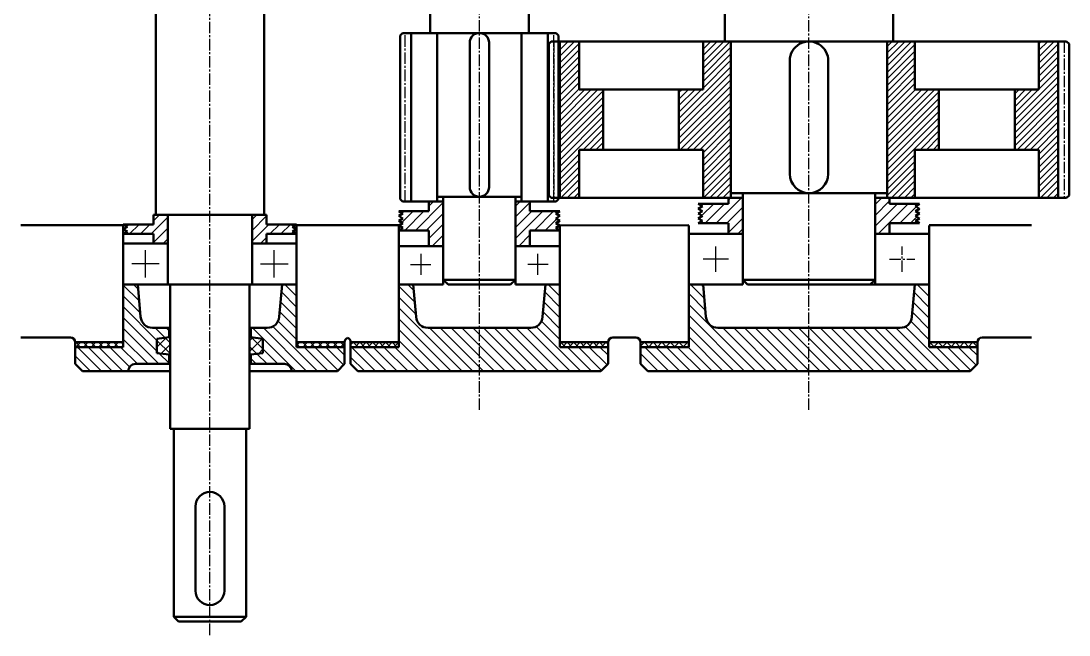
# Model space of a CAD drawing. Header units: millimetres. Extents: x 0 to 3756, y 0 to 2107.
# Drawn here: x 1286.3 to 1721.9, y 661.6 to 916.7 of the extents above; entities that cross this region are included whole.
import ezdxf

# ---------------------------------------------------------------- set-up
doc = ezdxf.new("R2010")
doc.units = ezdxf.units.MM
doc.header["$LTSCALE"] = 0.25
doc.linetypes.add('CENTER2', pattern=[28.575, 19.05, -3.175, 3.175, -3.175])
for name, color, linetype, lineweight in [('点划线', 7, 'CENTER2', 25), ('粗实线', 7, 'Continuous', 50), ('细实线', 7, 'Continuous', 25)]:
    doc.layers.add(name, color=color, linetype=linetype, lineweight=lineweight)

msp = doc.modelspace()

# ---------------------------------------------------------------- hatches: boundary and pattern name
at = {"layer": '细实线'}
h = msp.add_hatch(dxfattribs=at)
h.set_pattern_fill('ANSI31', color=256, angle=90)
h.set_pattern_definition([(135, (2435.304, -2100.0195), (-2.245064, -2.245064), [])])
h.paths.add_polyline_path([(1308.8165, 781.2226), (1308.8165, 774.2226), (1311.8165, 771.2226), (1314.3165, 771.2226), (1323.3165, 771.2226), (1330.8165, 771.2226, -0.41421356), (1333.8165, 774.2226), (1347.8165, 774.2226), (1347.8165, 778.1087), (1342.8165, 778.7226), (1342.8165, 784.7226), (1347.8165, 785.3365), (1347.8165, 789.2226), (1340.9918, 789.2226, -0.3884789), (1336.0114, 793.7799), (1334.8165, 807.2226), (1328.8165, 807.2226), (1328.8165, 791.2226), (1328.8165, 783.2226), (1328.8165, 781.2226)])
h.paths.add_polyline_path([(1400.8165, 783.2226), (1400.8165, 791.2226), (1400.8165, 807.2226), (1394.8165, 807.2226), (1393.6216, 793.7799, -0.3884789), (1388.6413, 789.2226), (1381.8165, 789.2226), (1381.8165, 785.3365), (1386.8165, 784.7226), (1386.8165, 778.7226), (1381.8165, 778.1087), (1381.8165, 774.2226), (1395.8165, 774.2226, -0.41421356), (1398.8165, 771.2226), (1404.849, 771.2226), (1406.3165, 771.2226), (1415.3165, 771.2226), (1417.8165, 771.2226), (1420.8165, 774.2226), (1420.8165, 781.2226), (1400.8165, 781.2226)])
h.paths.add_polyline_path([(1328.8165, 1029.7226), (1328.8165, 1027.7226), (1328.8165, 1019.7226), (1328.8165, 1003.7226), (1334.8165, 1003.7226), (1336.0114, 1017.1653, -0.3884789), (1340.9918, 1021.7226), (1388.6413, 1021.7226, -0.3884789), (1393.6216, 1017.1653), (1394.8165, 1003.7226), (1400.8165, 1003.7226), (1400.8165, 1019.7226), (1400.8165, 1027.7226), (1400.8165, 1029.7226), (1420.8165, 1029.7226), (1420.8165, 1036.7226), (1417.8165, 1039.7226), (1415.3165, 1039.7226), (1406.3165, 1039.7226), (1398.8165, 1039.7226), (1397.3434, 1039.7226), (1332.2896, 1039.7226), (1324.7841, 1039.7226), (1323.3165, 1039.7226), (1314.3165, 1039.7226), (1311.8165, 1039.7226), (1308.8165, 1036.7226), (1308.8165, 1029.7226)])
h = msp.add_hatch(dxfattribs=at)
h.set_pattern_fill('ANSI31', color=256, angle=90)
h.set_pattern_definition([(135, (2795.6845, -1803.1202), (-2.245064, -2.245064), [])])
h.paths.add_polyline_path([(1450.5114, 793.7799), (1449.3165, 807.2226), (1443.3165, 807.2226), (1443.3165, 791.2226), (1443.3165, 783.2226), (1443.3165, 781.2226), (1423.3165, 781.2226), (1423.3165, 774.2226), (1426.3165, 771.2226), (1428.8165, 771.2226), (1437.8165, 771.2226), (1445.3165, 771.2226), (1446.7896, 771.2226), (1476.8165, 771.2226), (1476.8165, 789.2226), (1455.4918, 789.2226, -0.3884789)])
h.paths.add_polyline_path([(1498.1413, 789.2226), (1476.8165, 789.2226), (1476.8165, 771.2226), (1506.8434, 771.2226), (1514.349, 771.2226), (1515.8165, 771.2226), (1524.8165, 771.2226), (1527.3165, 771.2226), (1530.3165, 774.2226), (1530.3165, 781.2226), (1510.3165, 781.2226), (1510.3165, 783.2226), (1510.3165, 791.2226), (1510.3165, 807.2226), (1504.3165, 807.2226), (1503.1216, 793.7799, -0.3884789)])
h.paths.add_polyline_path([(1446.7896, 1039.7226), (1439.2841, 1039.7226), (1437.8165, 1039.7226), (1428.8165, 1039.7226), (1426.3165, 1039.7226), (1423.3165, 1036.7226), (1423.3165, 1029.7226), (1443.3165, 1029.7226), (1443.3165, 1027.7226), (1443.3165, 1019.7226), (1443.3165, 1003.7226), (1449.3165, 1003.7226), (1450.5114, 1017.1653, -0.3884789), (1455.4918, 1021.7226), (1476.8165, 1021.7226), (1476.8165, 1039.7226)])
h.paths.add_polyline_path([(1476.8165, 1039.7226), (1476.8165, 1021.7226), (1498.1413, 1021.7226, -0.3884789), (1503.1216, 1017.1653), (1504.3165, 1003.7226), (1510.3165, 1003.7226), (1510.3165, 1019.7226), (1510.3165, 1027.7226), (1510.3165, 1029.7226), (1530.3165, 1029.7226), (1530.3165, 1036.7226), (1527.3165, 1039.7226), (1524.8165, 1039.7226), (1515.8165, 1039.7226), (1508.3165, 1039.7226), (1506.8434, 1039.7226)])
h = msp.add_hatch(dxfattribs=at)
h.set_pattern_fill('ANSI31', color=256, angle=90)
h.set_pattern_definition([(135, (2576.3698, -1803.1202), (-2.245064, -2.245064), [])])
h.paths.add_polyline_path([(1575.9918, 789.2226, -0.3884789), (1571.0114, 793.7799), (1569.8165, 807.2226), (1563.8165, 807.2226), (1563.8165, 791.2226), (1563.8165, 783.2226), (1563.8165, 781.2226), (1543.8165, 781.2226), (1543.8165, 774.2226), (1546.8165, 771.2226), (1549.3165, 771.2226), (1613.8165, 771.2226), (1613.8165, 789.2226)])
h.paths.add_polyline_path([(1613.8165, 789.2226), (1613.8165, 771.2226), (1678.3165, 771.2226), (1680.8165, 771.2226), (1683.8165, 774.2226), (1683.8165, 781.2226), (1663.8165, 781.2226), (1663.8165, 783.2226), (1663.8165, 791.2226), (1663.8165, 807.2226), (1657.8165, 807.2226), (1656.6216, 793.7799, -0.3884789), (1651.6413, 789.2226)])
h.paths.add_polyline_path([(1568.8165, 1036.7226, -0.41421356), (1565.8165, 1039.7226), (1559.7841, 1039.7226), (1558.3165, 1039.7226), (1549.3165, 1039.7226), (1546.8165, 1039.7226), (1543.8165, 1036.7226), (1543.8165, 1029.7226), (1563.8165, 1029.7226), (1563.8165, 1027.7226), (1563.8165, 1019.7226), (1563.8165, 1003.7226), (1569.8165, 1003.7226), (1571.0114, 1017.1653, -0.3884789), (1575.9918, 1021.7226), (1582.8165, 1021.7226), (1587.7242, 1021.7226), (1587.7242, 1025.6087), (1582.7242, 1026.2226), (1582.7242, 1032.2226), (1587.7242, 1032.8365), (1587.7242, 1036.7226), (1582.8165, 1036.7226)])
h.paths.add_polyline_path([(1644.8165, 1036.7226), (1639.9088, 1036.7226), (1639.9088, 1032.8365), (1644.9088, 1032.2226), (1644.9088, 1026.2226), (1639.9088, 1025.6087), (1639.9088, 1021.7226), (1644.8165, 1021.7226), (1651.6413, 1021.7226, -0.3884789), (1656.6216, 1017.1653), (1657.8165, 1003.7226), (1663.8165, 1003.7226), (1663.8165, 1019.7226), (1663.8165, 1027.7226), (1663.8165, 1029.7226), (1683.8165, 1029.7226), (1683.8165, 1036.7226), (1680.8165, 1039.7226), (1678.3165, 1039.7226), (1669.3165, 1039.7226), (1661.8165, 1039.7226, -0.41421356), (1658.8165, 1036.7226)])
h = msp.add_hatch(dxfattribs=at)
h.set_pattern_fill('ANSI37', color=256, scale=0.7, angle=180)
h.set_pattern_definition([(225, (2435.3039, -2100.0195), (1.5715448, -1.5715448), []), (315, (2435.3039, -2100.0195), (1.5715448, 1.5715448), [])])
h.paths.add_polyline_path([(1328.8165, 781.2226), (1328.8165, 783.2226), (1308.8165, 783.2226), (1308.8165, 781.2226)])
h.paths.add_polyline_path([(1420.8165, 781.2226), (1420.8165, 783.2226), (1400.8165, 783.2226), (1400.8165, 781.2226)])
h.paths.add_polyline_path([(1328.8165, 1027.7226), (1328.8165, 1029.7226), (1308.8165, 1029.7226), (1308.8165, 1027.7226)])
h.paths.add_polyline_path([(1420.8165, 1027.7226), (1420.8165, 1029.7226), (1400.8165, 1029.7226), (1400.8165, 1027.7226)])
h = msp.add_hatch(dxfattribs=at)
h.set_pattern_fill('ANSI37', color=256, scale=0.6, angle=180)
h.set_pattern_definition([(225, (2795.6845, -1803.1202), (1.3470384, -1.3470384), []), (315, (2795.6845, -1803.1202), (1.3470384, 1.3470384), [])])
h.paths.add_polyline_path([(1423.3165, 783.2226), (1423.3165, 781.2226), (1443.3165, 781.2226), (1443.3165, 783.2226)])
h.paths.add_polyline_path([(1530.3165, 781.2226), (1530.3165, 783.2226), (1510.3165, 783.2226), (1510.3165, 781.2226)])
h.paths.add_polyline_path([(1423.3165, 1029.7226), (1423.3165, 1027.7226), (1443.3165, 1027.7226), (1443.3165, 1029.7226)])
h.paths.add_polyline_path([(1530.3165, 1027.7226), (1530.3165, 1029.7226), (1510.3165, 1029.7226), (1510.3165, 1027.7226)])
h = msp.add_hatch(dxfattribs=at)
h.set_pattern_fill('ANSI37', color=256, scale=0.8, angle=180)
h.set_pattern_definition([(225, (2576.3698, -1803.1202), (1.7960512, -1.7960512), []), (315, (2576.3698, -1803.1202), (1.7960512, 1.7960512), [])])
h.paths.add_polyline_path([(1543.8165, 783.2226), (1543.8165, 781.2226), (1563.8165, 781.2226), (1563.8165, 783.2226)])
h.paths.add_polyline_path([(1663.8165, 783.2226), (1663.8165, 781.2226), (1683.8165, 781.2226), (1683.8165, 783.2226)])
h.paths.add_polyline_path([(1543.8165, 1029.7226), (1543.8165, 1027.7226), (1563.8165, 1027.7226), (1563.8165, 1029.7226)])
h.paths.add_polyline_path([(1683.8165, 1027.7226), (1683.8165, 1029.7226), (1663.8165, 1029.7226), (1663.8165, 1027.7226)])
h = msp.add_hatch(dxfattribs=at)
h.set_pattern_fill('ANSI31', color=256, angle=180)
h.set_pattern_definition([(225, (2435.304, -2100.0195), (2.245064, -2.245064), [])])
h.paths.add_polyline_path([(1347.3165, 836.2226), (1341.3165, 836.2226), (1341.3165, 832.2226), (1328.8165, 832.2226), (1330.5465, 831.2226), (1328.8165, 830.2226), (1330.5465, 829.2226), (1328.8165, 828.2226), (1341.3165, 828.2226), (1341.3165, 824.2226), (1347.3165, 824.2226)])
h.paths.add_polyline_path([(1388.3165, 828.2226), (1400.8165, 828.2226), (1399.0865, 829.2226), (1400.8165, 830.2226), (1399.0865, 831.2226), (1400.8165, 832.2226), (1388.3165, 832.2226), (1388.3165, 836.2226), (1382.3165, 836.2226), (1382.3165, 824.2226), (1388.3165, 824.2226)])
h.paths.add_polyline_path([(1341.3165, 982.7226), (1328.8165, 982.7226), (1330.5465, 981.7226), (1328.8165, 980.7226), (1330.5465, 979.7226), (1328.8165, 978.7226), (1341.3165, 978.7226), (1341.3165, 974.7226), (1347.3165, 974.7226), (1347.3165, 986.7226), (1341.3165, 986.7226)])
h.paths.add_polyline_path([(1382.3165, 974.7226), (1388.3165, 974.7226), (1388.3165, 978.7226), (1400.8165, 978.7226), (1399.0865, 979.7226), (1400.8165, 980.7226), (1399.0865, 981.7226), (1400.8165, 982.7226), (1388.3165, 982.7226), (1388.3165, 986.7226), (1382.3165, 986.7226)])
h = msp.add_hatch(dxfattribs=at)
h.set_pattern_fill('ANSI31', color=256, angle=180)
h.set_pattern_definition([(225, (2795.6845, -1803.1202), (2.245064, -2.245064), [])])
h.paths.add_polyline_path([(1443.3165, 837.7226), (1445.0465, 836.7226), (1443.3165, 835.7226), (1445.0465, 834.7226), (1443.3165, 833.7226), (1445.0465, 832.7226), (1443.3165, 831.7226), (1445.0465, 830.7226), (1443.3165, 829.7226), (1455.8165, 829.7226), (1455.8165, 823.2226), (1461.8165, 823.2226), (1461.8165, 841.7226), (1455.8165, 841.7226), (1455.8165, 837.7226)])
h.paths.add_polyline_path([(1455.8165, 973.2226), (1455.8165, 964.2226), (1461.8165, 964.2226), (1461.8165, 987.7226), (1455.8165, 987.7226), (1455.8165, 981.2226), (1443.3165, 981.2226), (1445.0465, 980.2226), (1443.3165, 979.2226), (1445.0465, 978.2226), (1443.3165, 977.2226), (1445.0465, 976.2226), (1443.3165, 975.2226), (1445.0465, 974.2226), (1443.3165, 973.2226)])
h.paths.add_polyline_path([(1497.8165, 829.7226), (1510.3165, 829.7226), (1508.5865, 830.7226), (1510.3165, 831.7226), (1508.5865, 832.7226), (1510.3165, 833.7226), (1508.5865, 834.7226), (1510.3165, 835.7226), (1508.5865, 836.7226), (1510.3165, 837.7226), (1497.8165, 837.7226), (1497.8165, 841.7226), (1491.8165, 841.7226), (1491.8165, 823.2226), (1497.8165, 823.2226)])
h.paths.add_polyline_path([(1491.8165, 964.2226), (1497.8165, 964.2226), (1497.8165, 973.2226), (1510.3165, 973.2226), (1508.5865, 974.2226), (1510.3165, 975.2226), (1508.5865, 976.2226), (1510.3165, 977.2226), (1508.5865, 978.2226), (1510.3165, 979.2226), (1508.5865, 980.2226), (1510.3165, 981.2226), (1497.8165, 981.2226), (1497.8165, 987.7226), (1491.8165, 987.7226)])
h = msp.add_hatch(dxfattribs=at)
h.set_pattern_fill('ANSI31', color=256, angle=180)
h.set_pattern_definition([(225, (2576.3698, -1803.1202), (2.245064, -2.245064), [])])
h.paths.add_polyline_path([(1580.3165, 832.7226), (1580.3165, 828.2226), (1586.3165, 828.2226), (1586.3165, 843.2226), (1581.3165, 843.2226), (1580.3165, 843.2226), (1580.3165, 840.7226), (1567.8165, 840.7226), (1569.5465, 839.7226), (1567.8165, 838.7226), (1569.5465, 837.7226), (1567.8165, 836.7226), (1569.5465, 835.7226), (1567.8165, 834.7226), (1569.5465, 833.7226), (1567.8165, 832.7226)])
h.paths.add_polyline_path([(1647.3165, 840.7226), (1647.3165, 843.2226), (1646.3165, 843.2226), (1641.3165, 843.2226), (1641.3165, 828.2226), (1647.3165, 828.2226), (1647.3165, 832.7226), (1659.8165, 832.7226), (1658.0865, 833.7226), (1659.8165, 834.7226), (1658.0865, 835.7226), (1659.8165, 836.7226), (1658.0865, 837.7226), (1659.8165, 838.7226), (1658.0865, 839.7226), (1659.8165, 840.7226)])
h.paths.add_polyline_path([(1586.3165, 982.7226), (1580.3165, 982.7226), (1580.3165, 978.8154), (1567.8165, 978.8154), (1569.5465, 977.8154), (1567.8165, 976.8154), (1569.5465, 975.8154), (1567.8165, 974.8154), (1569.5465, 973.8154), (1567.8165, 972.8154), (1569.5465, 971.8154), (1567.8165, 970.8154), (1580.3165, 970.8154), (1580.3165, 962.2226), (1586.3165, 962.2226)])
h.paths.add_polyline_path([(1647.3165, 970.8154), (1659.8165, 970.8154), (1658.0865, 971.8154), (1659.8165, 972.8154), (1658.0865, 973.8154), (1659.8165, 974.8154), (1658.0865, 975.8154), (1659.8165, 976.8154), (1658.0865, 977.8154), (1659.8165, 978.8154), (1647.3165, 978.8154), (1647.3165, 982.7226), (1641.3165, 982.7226), (1641.3165, 962.2226), (1647.3165, 962.2226)])
h = msp.add_hatch(dxfattribs=at)
h.set_pattern_fill('ANSI31', color=256, scale=0.6, angle=180)
h.set_pattern_definition([(225, (2491.5817, -921.1365), (1.3470384, -1.3470384), [])])
h.paths.add_polyline_path([(1528.2552, 888.2226), (1518.2552, 888.2226), (1518.2552, 908.2226), (1510.2215, 908.2226), (1510.2215, 843.2226), (1518.2552, 843.2226), (1518.2552, 863.2226), (1528.2552, 863.2226), (1528.2552, 875.7226)])
h.paths.add_polyline_path([(1581.3165, 908.2226), (1578.8165, 908.2226), (1569.7828, 908.2226), (1569.7828, 888.2226), (1559.7828, 888.2226), (1559.7828, 875.7226), (1559.7828, 863.2226), (1569.7828, 863.2226), (1569.7828, 843.2226), (1581.3165, 843.2226)])
h.paths.add_polyline_path([(1667.8502, 875.7226), (1667.8502, 888.2226), (1657.8502, 888.2226), (1657.8502, 908.2226), (1648.8165, 908.2226), (1646.3165, 908.2226), (1646.3165, 843.2226), (1657.8502, 843.2226), (1657.8502, 863.2226), (1667.8502, 863.2226)])
h.paths.add_polyline_path([(1717.4115, 908.2226), (1709.3778, 908.2226), (1709.3778, 888.2226), (1699.3778, 888.2226), (1699.3778, 875.7226), (1699.3778, 863.2226), (1709.3778, 863.2226), (1709.3778, 843.2226), (1717.4115, 843.2226)])
h = msp.add_hatch(dxfattribs=at)
h.set_pattern_fill('ANSI37', color=256, angle=180)
h.set_pattern_definition([(225, (2435.304, -2100.0195), (2.245064, -2.245064), []), (315, (2435.304, -2100.0195), (2.245064, 2.245064), [])])
h.paths.add_polyline_path([(1342.8165, 778.7226), (1347.8165, 778.1087), (1348.3165, 778.1087), (1348.3165, 785.3365), (1347.8165, 785.3365), (1342.8165, 784.7226)])
h.paths.add_polyline_path([(1381.3165, 778.1087), (1381.8165, 778.1087), (1386.8165, 778.7226), (1386.8165, 784.7226), (1381.8165, 785.3365), (1381.3165, 785.3365)])

# ---------------------------------------------------------------- linework, layer by layer
at = {"layer": '点划线'}
for p, q in [((1613.8165, 755.1337), (1613.8165, 1192.1376)), ((1364.8165, 661.6026), (1364.8165, 1056.8755)), ((1476.8165, 755.1337), (1476.8165, 1050.644)), ((1445.9115, 841.7226), (1445.9115, 911.7226)), ((1507.7215, 841.7226), (1507.7215, 911.7226)), ((1507.7215, 908.2226), (1507.7215, 843.2226)), ((1719.9115, 908.2226), (1719.9115, 843.2226)), ((1652.5665, 812.4493), (1652.5665, 822.9959)), ((1647.2932, 817.7226), (1657.8398, 817.7226))]:
    msp.add_line(p, q, dxfattribs=at)
at = {"layer": '粗实线'}
for p, q in [((1456.3165, 911.7226), (1456.3165, 924.2226)), ((1497.3165, 924.2226), (1497.3165, 911.7226)), ((1342.3218, 836.2226), (1342.3218, 921.7226)), ((1387.3112, 836.2226), (1387.3112, 921.7226)), ((1578.8165, 908.2226), (1578.8165, 923.2226)), ((1648.8165, 908.2226), (1648.8165, 923.2226)), ((1443.9115, 910.7226), (1444.9115, 911.7226)), ((1443.9115, 842.7226), (1443.9115, 910.7226)), ((1444.9115, 911.7226), (1459.3165, 911.7226)), ((1448.4115, 841.7226), (1448.4115, 911.7226)), ((1476.8165, 911.7226), (1456.3165, 911.7226)), ((1459.3165, 843.7226), (1459.3165, 911.7226)), ((1459.3165, 911.7226), (1494.3165, 911.7226)), ((1459.3165, 911.7226), (1459.3165, 841.7226)), ((1476.8165, 911.7226), (1497.3165, 911.7226)), ((1494.3165, 843.7226), (1494.3165, 911.7226)), ((1494.3165, 911.7226), (1494.3165, 841.7226)), ((1508.7215, 911.7226), (1494.3165, 911.7226)), ((1505.2215, 841.7226), (1505.2215, 911.7226)), ((1509.7215, 910.7226), (1508.7215, 911.7226)), ((1509.7215, 842.7226), (1509.7215, 910.7226)), ((1472.8165, 847.7226), (1472.8165, 907.7226)), ((1480.8165, 907.7226), (1480.8165, 847.7226)), ((1505.7215, 907.2226), (1506.7215, 908.2226)), ((1505.7215, 907.2226), (1505.7215, 844.2226)), ((1506.7215, 908.2226), (1578.8165, 908.2226)), ((1510.2215, 908.2226), (1510.2215, 843.2226)), ((1518.2552, 908.2226), (1518.2552, 888.2226)), ((1569.7828, 908.2226), (1569.7828, 888.2226)), ((1578.8165, 908.2226), (1581.3165, 908.2226)), ((1581.3165, 845.2226), (1581.3165, 908.2226)), ((1581.3165, 908.2226), (1646.3165, 908.2226)), ((1581.3165, 908.2226), (1581.3165, 843.2226)), ((1646.3165, 845.2226), (1646.3165, 908.2226)), ((1648.8165, 908.2226), (1646.3165, 908.2226)), ((1646.3165, 908.2226), (1646.3165, 843.2226)), ((1720.9115, 908.2226), (1648.8165, 908.2226)), ((1657.8502, 908.2226), (1657.8502, 888.2226)), ((1709.3778, 908.2226), (1709.3778, 888.2226)), ((1717.4115, 908.2226), (1717.4115, 843.2226)), ((1721.9115, 907.2226), (1720.9115, 908.2226)), ((1721.9115, 907.2226), (1721.9115, 844.2226)), ((1605.8165, 853.2226), (1605.8165, 900.2226)), ((1621.8165, 900.2226), (1621.8165, 853.2226)), ((1518.2552, 888.2226), (1528.2552, 888.2226)), ((1528.2552, 888.2226), (1528.2552, 875.7226)), ((1559.7828, 888.2226), (1528.2552, 888.2226)), ((1569.7828, 888.2226), (1559.7828, 888.2226)), ((1559.7828, 888.2226), (1559.7828, 875.7226)), ((1657.8502, 888.2226), (1667.8502, 888.2226)), ((1667.8502, 888.2226), (1667.8502, 875.7226)), ((1667.8502, 888.2226), (1699.3778, 888.2226)), ((1709.3778, 888.2226), (1699.3778, 888.2226)), ((1699.3778, 888.2226), (1699.3778, 875.7226)), ((1528.2552, 863.2226), (1528.2552, 875.7226)), ((1559.7828, 863.2226), (1559.7828, 875.7226)), ((1667.8502, 863.2226), (1667.8502, 875.7226)), ((1699.3778, 863.2226), (1699.3778, 875.7226)), ((1518.2552, 843.2226), (1518.2552, 863.2226)), ((1518.2552, 863.2226), (1528.2552, 863.2226)), ((1559.7828, 863.2226), (1528.2552, 863.2226)), ((1569.7828, 863.2226), (1559.7828, 863.2226)), ((1569.7828, 843.2226), (1569.7828, 863.2226)), ((1657.8502, 843.2226), (1657.8502, 863.2226)), ((1657.8502, 863.2226), (1667.8502, 863.2226)), ((1667.8502, 863.2226), (1699.3778, 863.2226)), ((1709.3778, 863.2226), (1699.3778, 863.2226)), ((1709.3778, 843.2226), (1709.3778, 863.2226)), ((1613.8165, 845.2226), (1581.3165, 845.2226)), ((1586.3165, 845.2226), (1586.3165, 807.2226)), ((1613.8165, 845.2226), (1646.3165, 845.2226)), ((1641.3165, 845.2226), (1641.3165, 807.2226)), ((1443.9115, 842.7226), (1444.9115, 841.7226)), ((1459.3165, 841.7226), (1444.9115, 841.7226)), ((1455.8165, 837.7226), (1455.8165, 841.7226)), ((1455.8165, 841.7226), (1461.8165, 841.7226)), ((1476.8165, 843.7226), (1459.3165, 843.7226)), ((1461.8165, 809.2226), (1461.8165, 843.7226)), ((1461.8165, 843.7226), (1476.8165, 843.7226)), ((1491.8165, 843.7226), (1476.8165, 843.7226)), ((1476.8165, 843.7226), (1494.3165, 843.7226)), ((1491.8165, 809.2226), (1491.8165, 843.7226)), ((1497.8165, 841.7226), (1491.8165, 841.7226)), ((1494.3165, 841.7226), (1508.7215, 841.7226)), ((1497.8165, 837.7226), (1497.8165, 841.7226)), ((1505.7215, 844.2226), (1506.7215, 843.2226)), ((1581.3165, 843.2226), (1506.7215, 843.2226)), ((1509.7215, 842.7226), (1508.7215, 841.7226)), ((1580.3165, 840.7226), (1580.3165, 843.2226)), ((1581.3165, 843.2226), (1586.3165, 843.2226)), ((1646.3165, 843.2226), (1641.3165, 843.2226)), ((1646.3165, 843.2226), (1720.9115, 843.2226)), ((1647.3165, 840.7226), (1647.3165, 843.2226)), ((1721.9115, 844.2226), (1720.9115, 843.2226)), ((1455.8165, 837.7226), (1443.3165, 837.7226)), ((1443.3165, 837.7226), (1445.0465, 836.7226)), ((1445.0465, 836.7226), (1443.3165, 835.7226)), ((1497.8165, 837.7226), (1510.3165, 837.7226)), ((1510.3165, 837.7226), (1508.5865, 836.7226)), ((1508.5865, 836.7226), (1510.3165, 835.7226)), ((1580.3165, 840.7226), (1567.8165, 840.7226)), ((1567.8165, 840.7226), (1569.5465, 839.7226)), ((1569.5465, 839.7226), (1567.8165, 838.7226)), ((1567.8165, 838.7226), (1569.5465, 837.7226)), ((1569.5465, 837.7226), (1567.8165, 836.7226)), ((1567.8165, 836.7226), (1569.5465, 835.7226)), ((1647.3165, 840.7226), (1659.8165, 840.7226)), ((1659.8165, 840.7226), (1658.0865, 839.7226)), ((1658.0865, 839.7226), (1659.8165, 838.7226)), ((1659.8165, 838.7226), (1658.0865, 837.7226)), ((1658.0865, 837.7226), (1659.8165, 836.7226)), ((1659.8165, 836.7226), (1658.0865, 835.7226)), ((1341.3165, 832.2226), (1328.8165, 832.2226)), ((1328.8165, 832.2226), (1330.5465, 831.2226)), ((1341.3165, 832.2226), (1341.3165, 836.2226)), ((1341.3165, 836.2226), (1347.3165, 836.2226)), ((1341.3165, 832.2226), (1341.3165, 832.2226)), ((1342.3218, 836.2226), (1387.3112, 836.2226)), ((1347.3165, 807.2226), (1347.3165, 836.2226)), ((1347.3165, 836.2226), (1347.3165, 824.2226)), ((1382.3165, 807.2226), (1382.3165, 836.2226)), ((1388.3165, 836.2226), (1382.3165, 836.2226)), ((1388.3165, 832.2226), (1388.3165, 836.2226)), ((1388.3165, 832.2226), (1388.3165, 832.2226)), ((1388.3165, 832.2226), (1400.8165, 832.2226)), ((1400.8165, 832.2226), (1399.0865, 831.2226)), ((1443.3165, 835.7226), (1445.0465, 834.7226)), ((1445.0465, 834.7226), (1443.3165, 833.7226)), ((1443.3165, 833.7226), (1445.0465, 832.7226)), ((1445.0465, 832.7226), (1443.3165, 831.7226)), ((1510.3165, 835.7226), (1508.5865, 834.7226)), ((1508.5865, 834.7226), (1510.3165, 833.7226)), ((1510.3165, 833.7226), (1508.5865, 832.7226)), ((1508.5865, 832.7226), (1510.3165, 831.7226)), ((1569.5465, 835.7226), (1567.8165, 834.7226)), ((1567.8165, 834.7226), (1569.5465, 833.7226)), ((1569.5465, 833.7226), (1567.8165, 832.7226)), ((1567.8165, 832.7226), (1580.3165, 832.7226)), ((1580.3165, 832.7226), (1580.3165, 828.2226)), ((1647.3165, 832.7226), (1647.3165, 828.2226)), ((1659.8165, 832.7226), (1647.3165, 832.7226)), ((1658.0865, 835.7226), (1659.8165, 834.7226)), ((1659.8165, 834.7226), (1658.0865, 833.7226)), ((1658.0865, 833.7226), (1659.8165, 832.7226)), ((1286.274, 831.874), (1328.8165, 831.874)), ((1328.8165, 831.874), (1328.8165, 824.2226)), ((1330.5465, 831.2226), (1328.8165, 830.2226)), ((1328.8165, 830.2226), (1330.5465, 829.2226)), ((1330.5465, 829.2226), (1328.8165, 828.2226)), ((1328.8165, 828.2226), (1341.3165, 828.2226)), ((1341.3165, 824.2226), (1341.3165, 828.2226)), ((1400.8165, 828.2226), (1388.3165, 828.2226)), ((1388.3165, 824.2226), (1388.3165, 828.2226)), ((1399.0865, 831.2226), (1400.8165, 830.2226)), ((1400.8165, 830.2226), (1399.0865, 829.2226)), ((1399.0865, 829.2226), (1400.8165, 828.2226)), ((1400.8165, 824.2226), (1400.8165, 831.874)), ((1400.8165, 831.874), (1443.3165, 831.874)), ((1443.3165, 831.7226), (1445.0465, 830.7226)), ((1443.3165, 823.2226), (1443.3165, 831.7226)), ((1445.0465, 830.7226), (1443.3165, 829.7226)), ((1443.3165, 829.7226), (1455.8165, 829.7226)), ((1455.8165, 829.7226), (1455.8165, 823.2226)), ((1510.3165, 829.7226), (1497.8165, 829.7226)), ((1497.8165, 829.7226), (1497.8165, 823.2226)), ((1510.3165, 831.7226), (1508.5865, 830.7226)), ((1508.5865, 830.7226), (1510.3165, 829.7226)), ((1510.3165, 831.7226), (1563.8165, 831.874)), ((1510.3165, 823.2226), (1510.3165, 831.7226)), ((1563.8165, 823.2226), (1563.8165, 831.7226)), ((1563.8165, 807.2226), (1563.8165, 828.2226)), ((1563.8165, 828.2226), (1586.3165, 828.2226)), ((1663.8165, 828.2226), (1641.3165, 828.2226)), ((1647.3165, 828.2226), (1641.3165, 828.2226)), ((1706.3591, 831.874), (1663.8165, 831.874)), ((1663.8165, 823.2226), (1663.8165, 831.7226)), ((1663.8165, 807.2226), (1663.8165, 828.2226)), ((1328.8165, 807.2226), (1328.8165, 824.2226)), ((1328.8165, 824.2226), (1347.3165, 824.2226)), ((1347.3165, 824.2226), (1341.3165, 824.2226)), ((1400.8165, 824.2226), (1382.3165, 824.2226)), ((1400.8165, 807.2226), (1400.8165, 824.2226)), ((1443.3165, 823.2226), (1443.3165, 807.2226)), ((1443.3165, 823.2226), (1461.8165, 823.2226)), ((1510.3165, 823.2226), (1491.8165, 823.2226)), ((1510.3165, 823.2226), (1510.3165, 807.2226)), ((1563.8165, 823.2226), (1563.8165, 807.2226)), ((1663.8165, 823.2226), (1663.8165, 807.2226)), ((1328.8165, 807.2226), (1328.8165, 791.2226)), ((1347.3165, 807.2226), (1328.8165, 807.2226)), ((1336.0114, 793.7799), (1334.8165, 807.2226)), ((1347.3165, 807.2226), (1364.8165, 807.2226)), ((1348.3165, 747.2226), (1348.3165, 807.2226)), ((1382.3165, 807.2226), (1364.8165, 807.2226)), ((1381.3165, 747.2226), (1381.3165, 807.2226)), ((1382.3165, 807.2226), (1400.8165, 807.2226)), ((1393.6216, 793.7799), (1394.8165, 807.2226)), ((1400.8165, 807.2226), (1400.8165, 791.2226)), ((1443.3165, 807.2226), (1461.8165, 807.2226)), ((1443.3165, 807.2226), (1443.3165, 791.2226)), ((1450.5114, 793.7799), (1449.3165, 807.2226)), ((1461.8165, 809.2226), (1461.8165, 807.2226)), ((1461.8165, 809.2226), (1463.8165, 807.2226)), ((1461.8165, 809.2226), (1491.8165, 809.2226)), ((1463.8165, 807.2226), (1489.8165, 807.2226)), ((1491.8165, 809.2226), (1489.8165, 807.2226)), ((1491.8165, 807.2226), (1491.8165, 809.2226)), ((1510.3165, 807.2226), (1491.8165, 807.2226)), ((1503.1216, 793.7799), (1504.3165, 807.2226)), ((1510.3165, 807.2226), (1510.3165, 791.2226)), ((1563.8165, 807.2226), (1586.3165, 807.2226)), ((1563.8165, 807.2226), (1563.8165, 791.2226)), ((1569.8165, 807.2226), (1563.8165, 807.2226)), ((1571.0114, 793.7799), (1569.8165, 807.2226)), ((1588.3165, 807.2226), (1586.3165, 809.2226)), ((1586.3165, 809.2226), (1613.8165, 809.2226)), ((1588.3165, 807.2226), (1613.8165, 807.2226)), ((1641.3165, 809.2226), (1613.8165, 809.2226)), ((1641.3165, 807.2226), (1613.8165, 807.2226)), ((1639.3165, 807.2226), (1641.3165, 809.2226)), ((1663.8165, 807.2226), (1641.3165, 807.2226)), ((1656.6216, 793.7799), (1657.8165, 807.2226)), ((1663.8165, 807.2226), (1663.8165, 791.2226)), ((1328.8165, 791.2226), (1328.8165, 783.2226)), ((1340.9918, 789.2226), (1347.8165, 789.2226)), ((1347.8165, 785.3365), (1347.8165, 789.2226)), ((1347.8165, 789.2226), (1348.3165, 789.2226)), ((1381.8165, 789.2226), (1381.3165, 789.2226)), ((1388.6413, 789.2226), (1381.8165, 789.2226)), ((1381.8165, 785.3365), (1381.8165, 789.2226)), ((1400.8165, 791.2226), (1400.8165, 783.2226)), ((1443.3165, 791.2226), (1443.3165, 783.2226)), ((1455.4918, 789.2226), (1476.8165, 789.2226)), ((1498.1413, 789.2226), (1476.8165, 789.2226)), ((1510.3165, 791.2226), (1510.3165, 783.2226)), ((1563.8165, 791.2226), (1563.8165, 783.2226)), ((1575.9918, 789.2226), (1613.8165, 789.2226)), ((1651.6413, 789.2226), (1613.8165, 789.2226)), ((1663.8165, 791.2226), (1663.8165, 783.2226)), ((1306.8165, 785.2226), (1286.274, 785.2226)), ((1342.8165, 784.7226), (1347.8165, 785.3365)), ((1342.8165, 778.7226), (1342.8165, 784.7226)), ((1347.8165, 785.3365), (1348.3165, 785.3365)), ((1381.8165, 785.3365), (1381.3165, 785.3365)), ((1386.8165, 784.7226), (1381.8165, 785.3365)), ((1386.8165, 778.7226), (1386.8165, 784.7226)), ((1541.8165, 785.2226), (1532.3165, 785.2226)), ((1685.8165, 785.2226), (1706.3591, 785.2226)), ((1308.8165, 781.2226), (1308.8165, 783.2226)), ((1308.8165, 783.2226), (1328.8165, 783.2226)), ((1308.8165, 781.2226), (1308.8165, 774.2226)), ((1328.8165, 781.2226), (1308.8165, 781.2226)), ((1328.8165, 783.2226), (1328.8165, 781.2226)), ((1420.8165, 783.2226), (1400.8165, 783.2226)), ((1400.8165, 783.2226), (1400.8165, 781.2226)), ((1400.8165, 781.2226), (1420.8165, 781.2226)), ((1420.8165, 781.2226), (1420.8165, 783.2226)), ((1420.8165, 781.2226), (1420.8165, 774.2226)), ((1423.3165, 783.2226), (1443.3165, 783.2226)), ((1423.3165, 783.2226), (1423.3165, 781.2226)), ((1423.3165, 781.2226), (1423.3165, 774.2226)), ((1443.3165, 781.2226), (1423.3165, 781.2226)), ((1443.3165, 783.2226), (1443.3165, 781.2226)), ((1530.3165, 783.2226), (1510.3165, 783.2226)), ((1510.3165, 783.2226), (1510.3165, 781.2226)), ((1510.3165, 781.2226), (1530.3165, 781.2226)), ((1530.3165, 783.2226), (1530.3165, 781.2226)), ((1530.3165, 781.2226), (1530.3165, 774.2226)), ((1543.8165, 783.2226), (1563.8165, 783.2226)), ((1543.8165, 783.2226), (1543.8165, 781.2226)), ((1543.8165, 781.2226), (1543.8165, 774.2226)), ((1563.8165, 781.2226), (1543.8165, 781.2226)), ((1563.8165, 783.2226), (1563.8165, 781.2226)), ((1683.8165, 783.2226), (1663.8165, 783.2226)), ((1663.8165, 783.2226), (1663.8165, 781.2226)), ((1663.8165, 781.2226), (1683.8165, 781.2226)), ((1683.8165, 783.2226), (1683.8165, 781.2226)), ((1683.8165, 781.2226), (1683.8165, 774.2226)), ((1347.8165, 778.1087), (1342.8165, 778.7226)), ((1347.8165, 774.2226), (1347.8165, 778.1087)), ((1348.3165, 778.1087), (1347.8165, 778.1087)), ((1381.3165, 778.1087), (1381.8165, 778.1087)), ((1381.8165, 778.1087), (1386.8165, 778.7226)), ((1381.8165, 774.2226), (1381.8165, 778.1087)), ((1308.8165, 774.2226), (1311.8165, 771.2226)), ((1311.8165, 771.2226), (1314.3165, 771.2226)), ((1314.3165, 771.2226), (1323.3165, 771.2226)), ((1323.3165, 771.2226), (1330.8165, 771.2226)), ((1332.2896, 771.2226), (1324.7841, 771.2226)), ((1330.8165, 771.2226), (1348.3165, 771.2226)), ((1332.2896, 771.2226), (1339.7952, 771.2226)), ((1333.8165, 774.2226), (1347.8165, 774.2226)), ((1347.8165, 774.2226), (1348.3165, 774.2226)), ((1381.8165, 774.2226), (1381.3165, 774.2226)), ((1398.8165, 771.2226), (1381.3165, 771.2226)), ((1395.8165, 774.2226), (1381.8165, 774.2226)), ((1397.3434, 771.2226), (1389.8379, 771.2226)), ((1397.3434, 771.2226), (1404.849, 771.2226)), ((1406.3165, 771.2226), (1398.8165, 771.2226)), ((1415.3165, 771.2226), (1406.3165, 771.2226)), ((1417.8165, 771.2226), (1415.3165, 771.2226)), ((1420.8165, 774.2226), (1417.8165, 771.2226)), ((1423.3165, 774.2226), (1426.3165, 771.2226)), ((1426.3165, 771.2226), (1428.8165, 771.2226)), ((1428.8165, 771.2226), (1437.8165, 771.2226)), ((1437.8165, 771.2226), (1445.3165, 771.2226)), ((1446.7896, 771.2226), (1439.2841, 771.2226)), ((1476.8165, 771.2226), (1446.7896, 771.2226)), ((1476.8165, 771.2226), (1506.8434, 771.2226)), ((1506.8434, 771.2226), (1514.349, 771.2226)), ((1515.8165, 771.2226), (1508.3165, 771.2226)), ((1524.8165, 771.2226), (1515.8165, 771.2226)), ((1527.3165, 771.2226), (1524.8165, 771.2226)), ((1530.3165, 774.2226), (1527.3165, 771.2226)), ((1543.8165, 774.2226), (1546.8165, 771.2226)), ((1546.8165, 771.2226), (1549.3165, 771.2226)), ((1549.3165, 771.2226), (1613.8165, 771.2226)), ((1678.3165, 771.2226), (1613.8165, 771.2226)), ((1680.8165, 771.2226), (1678.3165, 771.2226)), ((1683.8165, 774.2226), (1680.8165, 771.2226)), ((1364.8165, 747.2226), (1348.3165, 747.2226)), ((1349.8165, 669.2226), (1349.8165, 747.2226)), ((1364.8165, 747.2226), (1381.3165, 747.2226)), ((1379.8165, 669.2226), (1379.8165, 747.2226)), ((1358.8165, 715.0309), (1358.8165, 680.0309)), ((1370.8165, 715.0309), (1370.8165, 680.0309)), ((1349.8165, 669.2226), (1379.8165, 669.2226)), ((1351.8165, 667.2226), (1349.8165, 669.2226)), ((1364.8165, 667.2226), (1351.8165, 667.2226)), ((1364.8165, 667.2226), (1377.8165, 667.2226)), ((1377.8165, 667.2226), (1379.8165, 669.2226))]:
    msp.add_line(p, q, dxfattribs=at)
for centre, radius, start, end in [((1476.8165, 907.7226), 4, 0, 180), ((1613.8165, 900.2226), 8, 358.53811, 180), ((1613.8165, 853.2226), 8, 180, 0), ((1476.8165, 847.7226), 4, 180, 0), ((1340.9918, 794.2226), 5, 185.079608, 270), ((1388.6413, 794.2226), 5, 270, 354.920392), ((1455.4918, 794.2226), 5, 185.079608, 270), ((1498.1413, 794.2226), 5, 270, 354.920392), ((1575.9918, 794.2226), 5, 185.079608, 270), ((1651.6413, 794.2226), 5, 270, 354.920392), ((1306.8165, 783.2226), 2, 0, 90), ((1422.8165, 783.2226), 2, 112.024313, 180), ((1421.3165, 783.2226), 2, 0, 67.975687), ((1532.3165, 783.2226), 2, 90, 180), ((1541.8165, 783.2226), 2, 0, 90), ((1685.8165, 783.2226), 2, 90, 180), ((1333.8165, 771.2226), 3, 90, 180), ((1395.8165, 771.2226), 3, 0, 90), ((1364.8165, 715.0309), 6, 0, 180), ((1364.8165, 680.0309), 6, 180, 0)]:
    msp.add_arc(centre, radius, start, end, dxfattribs=at)
at = {"layer": '细实线'}
for p, q in [((1338.0665, 810.0912), (1338.0665, 821.5204)), ((1391.5665, 810.0912), (1391.5665, 821.5204)), ((1452.5665, 811.2423), (1452.5665, 819.9437)), ((1501.0665, 811.2423), (1501.0665, 819.9437)), ((1575.0665, 812.4493), (1575.0665, 822.9959)), ((1343.7811, 815.8058), (1332.352, 815.8058)), ((1385.852, 815.8058), (1397.2811, 815.8058)), ((1448.1703, 815.593), (1456.6428, 815.593)), ((1505.4628, 815.593), (1496.9903, 815.593)), ((1580.3398, 817.7226), (1569.7932, 817.7226))]:
    msp.add_line(p, q, dxfattribs=at)

doc.saveas('drawing.dxf')
